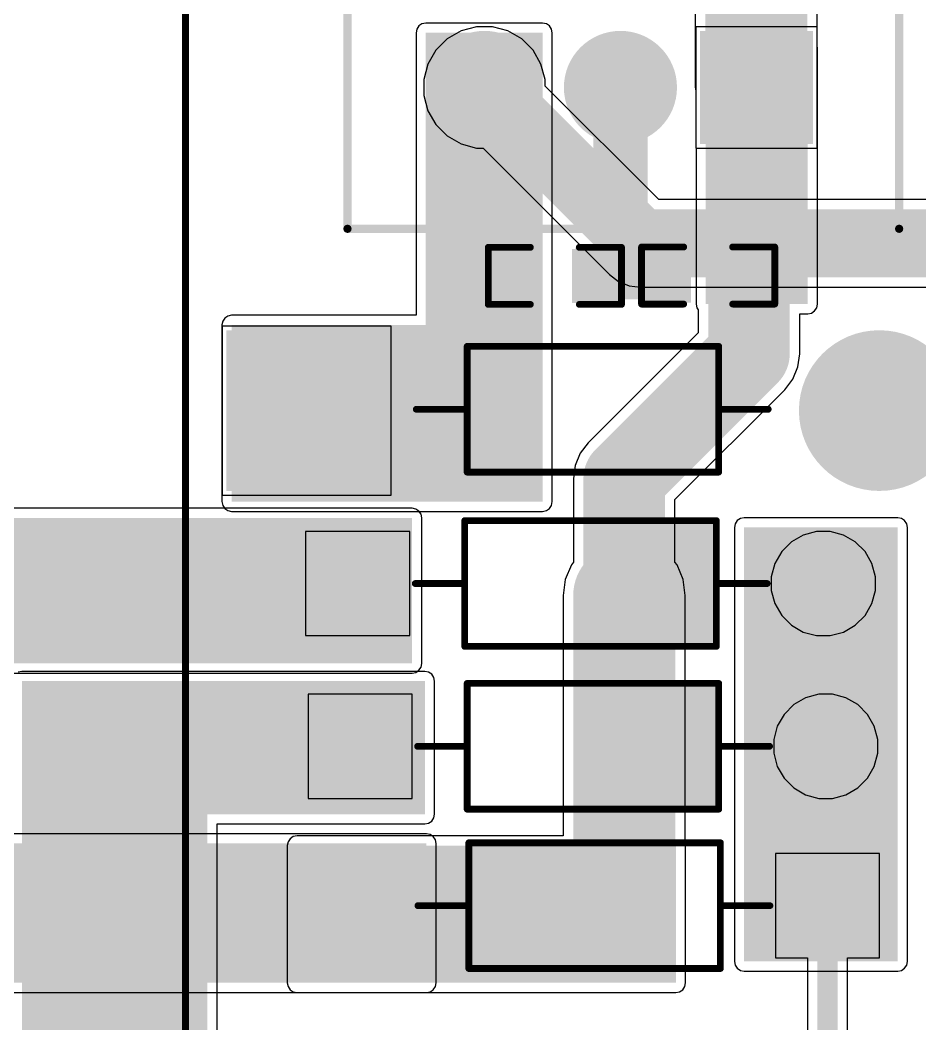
# Model space of a CAD drawing. Header units: millimetres. Extents: x -5 to 123, y 0 to 98.
# Drawn here: x 67.05 to 83.86, y 62.02 to 80.78 of the extents above; entities that cross this region are included whole.
import ezdxf

# ---------------------------------------------------------------- set-up
doc = ezdxf.new("R2010")
doc.units = ezdxf.units.MM
for name, color, linetype in [('BottomLayer', 5, 'Continuous'), ('BottomSolder', 6, 'Continuous'), ('MultiLayer', 9, 'Continuous'), ('PadHoleLayer', 156, 'Continuous'), ('TopLayer', 1, 'Continuous'), ('TopOverlay', 2, 'Continuous'), ('TopPaste', 8, 'Continuous'), ('TopSolder', 216, 'Continuous')]:
    doc.layers.add(name, color=color, linetype=linetype)

# ---------------------------------------------------------------- blocks, each defined once
blk = doc.blocks.new('CAP_0603_5')
at = {"layer": 'TopLayer'}
for points in [[(-0.3809999999999999, 0.4445), (-0.3809999999999999, -0.4445), (-1.143, -0.4445), (-1.143, 0.4445)], [(1.143, 0.4445), (1.143, -0.4445), (0.3809999999999999, -0.4445), (0.3809999999999999, 0.4445)]]:
    blk.add_hatch(color=1, dxfattribs=at).paths.add_polyline_path(points)
at = {"layer": 'TopPaste'}
for points in [[(-0.3809999999999999, 0.4445), (-0.3809999999999999, -0.4445), (-1.143, -0.4445), (-1.143, 0.4445)], [(1.143, 0.4445), (1.143, -0.4445), (0.3809999999999999, -0.4445), (0.3809999999999999, 0.4445)]]:
    blk.add_hatch(color=8, dxfattribs=at).paths.add_polyline_path(points)
at = {"layer": 'TopSolder'}
for points in [[(-0.3210001199999999, 0.50449988), (-0.3210001199999999, -0.50449988), (-1.20299988, -0.50449988), (-1.20299988, 0.50449988)], [(1.20299988, 0.50449988), (1.20299988, -0.50449988), (0.3210001199999999, -0.50449988), (0.3210001199999999, 0.50449988)]]:
    blk.add_hatch(color=216, dxfattribs=at).paths.add_polyline_path(points)
at = {"layer": 'TopOverlay', "const_width": 0.127}
for points in [[(-0.4571999999999999, 0.5334), (-1.2446, 0.5334)], [(-1.2446, 0.5334), (-1.2446, -0.5334)], [(1.2446, 0.5334), (0.4571999999999999, 0.5334)], [(1.2446, 0.5334), (1.2446, -0.5334)], [(-0.4571999999999999, -0.5334), (-1.2446, -0.5334)], [(1.2446, -0.5334), (0.4571999999999999, -0.5334)]]:
    blk.add_lwpolyline(points, dxfattribs=at)
at = {"layer": 'TopOverlay', "const_width": 0.0635}
for points in [[(-1.27635, 0.5334, 1), (-1.21285, 0.5334, 1)], [(-1.27635, 0.5334, 1), (-1.21285, 0.5334, 1)], [(-0.4889499999999999, 0.5334, 1), (-0.42545, 0.5334, 1)], [(0.42545, 0.5334, 1), (0.4889499999999999, 0.5334, 1)], [(1.21285, 0.5334, 1), (1.27635, 0.5334, 1)], [(1.21285, 0.5334, 1), (1.27635, 0.5334, 1)], [(-1.27635, -0.5334, 1), (-1.21285, -0.5334, 1)], [(-1.27635, -0.5334, 1), (-1.21285, -0.5334, 1)], [(-0.4889499999999999, -0.5334, 1), (-0.42545, -0.5334, 1)], [(0.42545, -0.5334, 1), (0.4889499999999999, -0.5334, 1)], [(1.21285, -0.5334, 1), (1.27635, -0.5334, 1)], [(1.21285, -0.5334, 1), (1.27635, -0.5334, 1)]]:
    blk.add_lwpolyline(points, format="xyb", close=True, dxfattribs=at)
blk = doc.blocks.new('CAP_0603_6')
at = {"layer": 'TopLayer'}
for points in [[(-0.3809999999999999, 0.4445), (-0.3810000000000001, -0.4445), (-1.143, -0.4445), (-1.143, 0.4445)], [(1.143, 0.4445), (1.143, -0.4445), (0.3809999999999999, -0.4445), (0.3810000000000001, 0.4445)]]:
    blk.add_hatch(color=1, dxfattribs=at).paths.add_polyline_path(points)
at = {"layer": 'TopPaste'}
for points in [[(-0.3809999999999999, 0.4445), (-0.3810000000000001, -0.4445), (-1.143, -0.4445), (-1.143, 0.4445)], [(1.143, 0.4445), (1.143, -0.4445), (0.3809999999999999, -0.4445), (0.3810000000000001, 0.4445)]]:
    blk.add_hatch(color=8, dxfattribs=at).paths.add_polyline_path(points)
at = {"layer": 'TopSolder'}
for points in [[(-0.3210001199999999, 0.5044998799999999), (-0.3210001200000001, -0.50449988), (-1.20299988, -0.5044998799999999), (-1.20299988, 0.50449988)], [(1.20299988, 0.5044998799999999), (1.20299988, -0.50449988), (0.3210001199999999, -0.5044998799999999), (0.3210001200000001, 0.50449988)]]:
    blk.add_hatch(color=216, dxfattribs=at).paths.add_polyline_path(points)
at = {"layer": 'TopOverlay', "const_width": 0.127}
for points in [[(-1.2446, 0.5334), (-0.4571999999999999, 0.5334)], [(-1.2446, -0.5334), (-1.2446, 0.5334)], [(0.4571999999999999, 0.5334), (1.2446, 0.5334)], [(1.2446, -0.5334), (1.2446, 0.5334)], [(-1.2446, -0.5334), (-0.4571999999999999, -0.5334)], [(0.4571999999999999, -0.5334), (1.2446, -0.5334)]]:
    blk.add_lwpolyline(points, dxfattribs=at)
at = {"layer": 'TopOverlay', "const_width": 0.0635}
for points in [[(-1.27635, 0.5334, 1), (-1.21285, 0.5334, 1)], [(-1.27635, 0.5334, 1), (-1.21285, 0.5334, 1)], [(-0.4889499999999999, 0.5334, 1), (-0.42545, 0.5334, 1)], [(0.42545, 0.5334, 1), (0.4889499999999999, 0.5334, 1)], [(1.21285, 0.5334, 1), (1.27635, 0.5334, 1)], [(1.21285, 0.5334, 1), (1.27635, 0.5334, 1)], [(-1.27635, -0.5334, 1), (-1.21285, -0.5334, 1)], [(-1.27635, -0.5334, 1), (-1.21285, -0.5334, 1)], [(-0.4889499999999999, -0.5334, 1), (-0.42545, -0.5334, 1)], [(0.42545, -0.5334, 1), (0.4889499999999999, -0.5334, 1)], [(1.21285, -0.5334, 1), (1.27635, -0.5334, 1)], [(1.21285, -0.5334, 1), (1.27635, -0.5334, 1)]]:
    blk.add_lwpolyline(points, format="xyb", close=True, dxfattribs=at)
blk = doc.blocks.new('DO_15_13')
at = {"layer": 'BottomLayer'}
blk.add_hatch(color=5, dxfattribs=at).paths.add_polyline_path([(-6.749996659999999, 1.39999974), (-3.94999718, 1.39999974), (-3.94999718, -1.39999974), (-6.749996659999999, -1.39999974)])
h = blk.add_hatch(color=5, dxfattribs=at)
edge = h.paths.add_edge_path()
edge.add_arc((5.350002, 0), 1.39999974, 0, 360)
at = {"layer": 'BottomSolder'}
blk.add_hatch(color=6, dxfattribs=at).paths.add_polyline_path([(-6.851596659999999, 1.50159974), (-3.84839718, 1.50159974), (-3.84839718, -1.50159974), (-6.851596659999999, -1.50159974)])
h = blk.add_hatch(color=6, dxfattribs=at)
edge = h.paths.add_edge_path()
edge.add_arc((5.350002, 0), 1.50159974, 0, 360)
at = {"layer": 'MultiLayer'}
blk.add_hatch(color=9, dxfattribs=at).paths.add_polyline_path([(-6.749996659999999, 1.39999974), (-3.94999718, 1.39999974), (-3.94999718, -1.39999974), (-6.749996659999999, -1.39999974)])
h = blk.add_hatch(color=9, dxfattribs=at)
edge = h.paths.add_edge_path()
edge.add_arc((5.350002, 0), 1.39999974, 0, 360)
at = {"layer": 'PadHoleLayer'}
h = blk.add_hatch(color=156, dxfattribs=at)
edge = h.paths.add_edge_path()
edge.add_arc((-5.34999692, 0), 0.7499985, 0, 360)
h = blk.add_hatch(color=156, dxfattribs=at)
edge = h.paths.add_edge_path()
edge.add_arc((5.350002, 0), 0.7499985, 0, 360)
at = {"layer": 'TopLayer'}
blk.add_hatch(color=1, dxfattribs=at).paths.add_polyline_path([(-6.749996659999999, 1.39999974), (-3.94999718, 1.39999974), (-3.94999718, -1.39999974), (-6.749996659999999, -1.39999974)])
h = blk.add_hatch(color=1, dxfattribs=at)
edge = h.paths.add_edge_path()
edge.add_arc((5.350002, 0), 1.39999974, 0, 360)
at = {"layer": 'TopOverlay'}
blk.add_hatch(color=2, dxfattribs=at).paths.add_polyline_path([(-1.22839988, 1.19998236), (-2.3499572, 1.19998236), (-2.3499572, -1.15001548), (-1.22839988, -1.15001548)])
at = {"layer": 'TopSolder'}
blk.add_hatch(color=216, dxfattribs=at).paths.add_polyline_path([(-6.851596659999999, 1.50159974), (-3.84839718, 1.50159974), (-3.84839718, -1.50159974), (-6.851596659999999, -1.50159974)])
h = blk.add_hatch(color=216, dxfattribs=at)
edge = h.paths.add_edge_path()
edge.add_arc((5.350002, 0), 1.50159974, 0, 360)
at = {"layer": 'TopOverlay', "const_width": 0.127}
for points in [[(-2.34999784, 0.02500122), (-2.34999784, 1.20000014)], [(-2.34999784, 1.20000014), (2.35000292, 1.20000014)], [(2.35000292, 0.02500122), (2.35000292, 1.20000014)], [(-3.299998479999999, 0.02500122), (-2.34999784, 0.02500122)], [(-2.34999784, -1.1499977), (-2.34999784, 0.02500122)], [(2.35000292, -1.1499977), (2.35000292, 0.02500122)], [(2.35000292, 0.02500122), (3.27500234, 0.02500122)], [(-2.34999784, -1.1499977), (2.35000292, -1.1499977)]]:
    blk.add_lwpolyline(points, dxfattribs=at)
at = {"layer": 'TopOverlay', "const_width": 0.0635}
for points in [[(-2.38174784, 1.20000014, 1), (-2.31824784, 1.20000014, 1)], [(-2.38174784, 1.20000014, 1), (-2.31824784, 1.20000014, 1)], [(2.31825292, 1.20000014, 1), (2.38175292, 1.20000014, 1)], [(2.31825292, 1.20000014, 1), (2.38175292, 1.20000014, 1)], [(-3.331748479999999, 0.02500122, 1), (-3.26824848, 0.02500122, 1)], [(-2.38174784, 0.02500122, 1), (-2.31824784, 0.02500122, 1)], [(-2.38174784, 0.02500122, 1), (-2.31824784, 0.02500122, 1)], [(-2.38174784, 0.02500122, 1), (-2.31824784, 0.02500122, 1)], [(2.31825292, 0.02500122, 1), (2.38175292, 0.02500122, 1)], [(2.31825292, 0.02500122, 1), (2.38175292, 0.02500122, 1)], [(2.31825292, 0.02500122, 1), (2.38175292, 0.02500122, 1)], [(3.24325234, 0.02500122, 1), (3.30675234, 0.02500122, 1)], [(-2.38174784, -1.1499977, 1), (-2.31824784, -1.1499977, 1)], [(-2.38174784, -1.1499977, 1), (-2.31824784, -1.1499977, 1)], [(2.31825292, -1.1499977, 1), (2.38175292, -1.1499977, 1)], [(2.31825292, -1.1499977, 1), (2.38175292, -1.1499977, 1)]]:
    blk.add_lwpolyline(points, format="xyb", close=True, dxfattribs=at)
blk = doc.blocks.new('DO_41_19')
at = {"layer": 'BottomLayer'}
blk.add_hatch(color=5, dxfattribs=at).paths.add_polyline_path([(-5.144998599999999, 0.79499968), (-3.554999239999999, 0.79499968), (-3.554999239999999, -0.79499968), (-5.144998599999999, -0.79499968)])
h = blk.add_hatch(color=5, dxfattribs=at)
edge = h.paths.add_edge_path()
edge.add_arc((4.349998919999999, 0), 0.79499968, 0, 360)
at = {"layer": 'BottomSolder'}
blk.add_hatch(color=6, dxfattribs=at).paths.add_polyline_path([(-5.2465986, 0.89659968), (-3.45339924, 0.89659968), (-3.45339924, -0.89659968), (-5.2465986, -0.89659968)])
h = blk.add_hatch(color=6, dxfattribs=at)
edge = h.paths.add_edge_path()
edge.add_arc((4.349998919999999, 0), 0.89659968, 0, 360)
at = {"layer": 'MultiLayer'}
blk.add_hatch(color=9, dxfattribs=at).paths.add_polyline_path([(-5.144998599999999, 0.79499968), (-3.554999239999999, 0.79499968), (-3.554999239999999, -0.79499968), (-5.144998599999999, -0.79499968)])
h = blk.add_hatch(color=9, dxfattribs=at)
edge = h.paths.add_edge_path()
edge.add_arc((4.349998919999999, 0), 0.79499968, 0, 360)
at = {"layer": 'PadHoleLayer'}
h = blk.add_hatch(color=156, dxfattribs=at)
edge = h.paths.add_edge_path()
edge.add_arc((-4.349998919999999, 0), 0.5299989399999999, 0, 360)
h = blk.add_hatch(color=156, dxfattribs=at)
edge = h.paths.add_edge_path()
edge.add_arc((4.349998919999999, 0), 0.5299989399999999, 0, 360)
at = {"layer": 'TopLayer'}
blk.add_hatch(color=1, dxfattribs=at).paths.add_polyline_path([(-5.144998599999999, 0.79499968), (-3.554999239999999, 0.79499968), (-3.554999239999999, -0.79499968), (-5.144998599999999, -0.79499968)])
h = blk.add_hatch(color=1, dxfattribs=at)
edge = h.paths.add_edge_path()
edge.add_arc((4.349998919999999, 0), 0.79499968, 0, 360)
at = {"layer": 'TopOverlay'}
blk.add_hatch(color=2, dxfattribs=at).paths.add_polyline_path([(1.22844052, -1.17499892), (2.34999784, -1.17499892), (2.34999784, 1.17499892), (1.22844052, 1.17499892)])
at = {"layer": 'TopSolder'}
blk.add_hatch(color=216, dxfattribs=at).paths.add_polyline_path([(-5.2465986, 0.89659968), (-3.45339924, 0.89659968), (-3.45339924, -0.89659968), (-5.2465986, -0.89659968)])
h = blk.add_hatch(color=216, dxfattribs=at)
edge = h.paths.add_edge_path()
edge.add_arc((4.349998919999999, 0), 0.89659968, 0, 360)
at = {"layer": 'TopOverlay', "const_width": 0.127}
for points in [[(-2.35000038, 1.17499892), (2.35000038, 1.17499892)], [(-2.35000038, 0), (-2.35000038, 1.17499892)], [(2.35000038, 0), (2.35000038, 1.17499892)], [(-3.2749998, 0), (-2.35000038, 0)], [(-2.35000038, -1.17499892), (-2.35000038, 0)], [(2.35000038, -1.17499892), (2.35000038, 0)], [(2.35000038, 0), (3.300001019999999, 0)], [(-2.35000038, -1.17499892), (2.35000038, -1.17499892)]]:
    blk.add_lwpolyline(points, dxfattribs=at)
at = {"layer": 'TopOverlay', "const_width": 0.0635}
for points in [[(-2.38175038, 1.17499892, 1), (-2.31825038, 1.17499892, 1)], [(-2.38175038, 1.17499892, 1), (-2.31825038, 1.17499892, 1)], [(2.31825038, 1.17499892, 1), (2.38175038, 1.17499892, 1)], [(2.31825038, 1.17499892, 1), (2.38175038, 1.17499892, 1)], [(-3.3067498, 0, 1), (-3.2432498, 0, 1)], [(-2.38175038, 0, 1), (-2.31825038, 0, 1)], [(-2.38175038, 0, 1), (-2.31825038, 0, 1)], [(-2.38175038, 0, 1), (-2.31825038, 0, 1)], [(2.31825038, 0, 1), (2.38175038, 0, 1)], [(2.31825038, 0, 1), (2.38175038, 0, 1)], [(2.31825038, 0, 1), (2.38175038, 0, 1)], [(3.26825102, 0, 1), (3.33175102, 0, 1)], [(-2.38175038, -1.17499892, 1), (-2.31825038, -1.17499892, 1)], [(-2.38175038, -1.17499892, 1), (-2.31825038, -1.17499892, 1)], [(2.31825038, -1.17499892, 1), (2.38175038, -1.17499892, 1)], [(2.31825038, -1.17499892, 1), (2.38175038, -1.17499892, 1)]]:
    blk.add_lwpolyline(points, format="xyb", close=True, dxfattribs=at)
blk = doc.blocks.new('DO_41_20')
at = {"layer": 'BottomLayer'}
blk.add_hatch(color=5, dxfattribs=at).paths.add_polyline_path([(-5.144998599999999, 0.79499968), (-3.554999239999999, 0.79499968), (-3.554999239999999, -0.79499968), (-5.144998599999999, -0.79499968)])
h = blk.add_hatch(color=5, dxfattribs=at)
edge = h.paths.add_edge_path()
edge.add_arc((4.349998919999999, 0), 0.79499968, 0, 360)
at = {"layer": 'BottomSolder'}
blk.add_hatch(color=6, dxfattribs=at).paths.add_polyline_path([(-5.2465986, 0.89659968), (-3.45339924, 0.89659968), (-3.45339924, -0.89659968), (-5.2465986, -0.89659968)])
h = blk.add_hatch(color=6, dxfattribs=at)
edge = h.paths.add_edge_path()
edge.add_arc((4.349998919999999, 0), 0.89659968, 0, 360)
at = {"layer": 'MultiLayer'}
blk.add_hatch(color=9, dxfattribs=at).paths.add_polyline_path([(-5.144998599999999, 0.79499968), (-3.554999239999999, 0.79499968), (-3.554999239999999, -0.79499968), (-5.144998599999999, -0.79499968)])
h = blk.add_hatch(color=9, dxfattribs=at)
edge = h.paths.add_edge_path()
edge.add_arc((4.349998919999999, 0), 0.79499968, 0, 360)
at = {"layer": 'PadHoleLayer'}
h = blk.add_hatch(color=156, dxfattribs=at)
edge = h.paths.add_edge_path()
edge.add_arc((-4.349998919999999, 0), 0.5299989399999999, 0, 360)
h = blk.add_hatch(color=156, dxfattribs=at)
edge = h.paths.add_edge_path()
edge.add_arc((4.349998919999999, 0), 0.5299989399999999, 0, 360)
at = {"layer": 'TopLayer'}
blk.add_hatch(color=1, dxfattribs=at).paths.add_polyline_path([(-5.144998599999999, 0.79499968), (-3.554999239999999, 0.79499968), (-3.554999239999999, -0.79499968), (-5.144998599999999, -0.79499968)])
h = blk.add_hatch(color=1, dxfattribs=at)
edge = h.paths.add_edge_path()
edge.add_arc((4.349998919999999, 0), 0.79499968, 0, 360)
at = {"layer": 'TopOverlay'}
blk.add_hatch(color=2, dxfattribs=at).paths.add_polyline_path([(1.22844052, -1.17499892), (2.34999784, -1.17499892), (2.34999784, 1.17499892), (1.22844052, 1.17499892)])
at = {"layer": 'TopSolder'}
blk.add_hatch(color=216, dxfattribs=at).paths.add_polyline_path([(-5.2465986, 0.89659968), (-3.45339924, 0.89659968), (-3.45339924, -0.89659968), (-5.2465986, -0.89659968)])
h = blk.add_hatch(color=216, dxfattribs=at)
edge = h.paths.add_edge_path()
edge.add_arc((4.349998919999999, 0), 0.89659968, 0, 360)
at = {"layer": 'TopOverlay', "const_width": 0.127}
for points in [[(-2.35000038, 1.17499892), (2.35000038, 1.17499892)], [(-2.35000038, 0), (-2.35000038, 1.17499892)], [(2.35000038, 0), (2.35000038, 1.17499892)], [(-3.2749998, 0), (-2.35000038, 0)], [(-2.35000038, -1.17499892), (-2.35000038, 0)], [(2.35000038, -1.17499892), (2.35000038, 0)], [(2.35000038, 0), (3.300001019999999, 0)], [(-2.35000038, -1.17499892), (2.35000038, -1.17499892)]]:
    blk.add_lwpolyline(points, dxfattribs=at)
at = {"layer": 'TopOverlay', "const_width": 0.0635}
for points in [[(-2.38175038, 1.17499892, 1), (-2.31825038, 1.17499892, 1)], [(-2.38175038, 1.17499892, 1), (-2.31825038, 1.17499892, 1)], [(2.31825038, 1.17499892, 1), (2.38175038, 1.17499892, 1)], [(2.31825038, 1.17499892, 1), (2.38175038, 1.17499892, 1)], [(-3.3067498, 0, 1), (-3.2432498, 0, 1)], [(-2.38175038, 0, 1), (-2.31825038, 0, 1)], [(-2.38175038, 0, 1), (-2.31825038, 0, 1)], [(-2.38175038, 0, 1), (-2.31825038, 0, 1)], [(2.31825038, 0, 1), (2.38175038, 0, 1)], [(2.31825038, 0, 1), (2.38175038, 0, 1)], [(2.31825038, 0, 1), (2.38175038, 0, 1)], [(3.26825102, 0, 1), (3.33175102, 0, 1)], [(-2.38175038, -1.17499892, 1), (-2.31825038, -1.17499892, 1)], [(-2.38175038, -1.17499892, 1), (-2.31825038, -1.17499892, 1)], [(2.31825038, -1.17499892, 1), (2.38175038, -1.17499892, 1)], [(2.31825038, -1.17499892, 1), (2.38175038, -1.17499892, 1)]]:
    blk.add_lwpolyline(points, format="xyb", close=True, dxfattribs=at)
blk = doc.blocks.new('DO_41_21')
at = {"layer": 'BottomLayer'}
blk.add_hatch(color=5, dxfattribs=at).paths.add_polyline_path([(-5.144998599999999, 0.79499968), (-3.554999239999999, 0.79499968), (-3.554999239999999, -0.79499968), (-5.144998599999999, -0.79499968)])
h = blk.add_hatch(color=5, dxfattribs=at)
edge = h.paths.add_edge_path()
edge.add_arc((4.349998919999999, 0), 0.79499968, 0, 360)
at = {"layer": 'BottomSolder'}
blk.add_hatch(color=6, dxfattribs=at).paths.add_polyline_path([(-5.2465986, 0.89659968), (-3.45339924, 0.89659968), (-3.45339924, -0.89659968), (-5.2465986, -0.89659968)])
h = blk.add_hatch(color=6, dxfattribs=at)
edge = h.paths.add_edge_path()
edge.add_arc((4.349998919999999, 0), 0.89659968, 0, 360)
at = {"layer": 'MultiLayer'}
blk.add_hatch(color=9, dxfattribs=at).paths.add_polyline_path([(-5.144998599999999, 0.79499968), (-3.554999239999999, 0.79499968), (-3.554999239999999, -0.79499968), (-5.144998599999999, -0.79499968)])
h = blk.add_hatch(color=9, dxfattribs=at)
edge = h.paths.add_edge_path()
edge.add_arc((4.349998919999999, 0), 0.79499968, 0, 360)
at = {"layer": 'PadHoleLayer'}
h = blk.add_hatch(color=156, dxfattribs=at)
edge = h.paths.add_edge_path()
edge.add_arc((-4.349998919999999, 0), 0.5299989399999999, 0, 360)
h = blk.add_hatch(color=156, dxfattribs=at)
edge = h.paths.add_edge_path()
edge.add_arc((4.349998919999999, 0), 0.5299989399999999, 0, 360)
at = {"layer": 'TopLayer'}
blk.add_hatch(color=1, dxfattribs=at).paths.add_polyline_path([(-5.144998599999999, 0.79499968), (-3.554999239999999, 0.79499968), (-3.554999239999999, -0.79499968), (-5.144998599999999, -0.79499968)])
h = blk.add_hatch(color=1, dxfattribs=at)
edge = h.paths.add_edge_path()
edge.add_arc((4.349998919999999, 0), 0.79499968, 0, 360)
at = {"layer": 'TopOverlay'}
blk.add_hatch(color=2, dxfattribs=at).paths.add_polyline_path([(1.22842528, -1.17499892), (2.3499826, -1.17499892), (2.3499826, 1.17499892), (1.22842528, 1.17499892)])
at = {"layer": 'TopSolder'}
blk.add_hatch(color=216, dxfattribs=at).paths.add_polyline_path([(-5.2465986, 0.89659968), (-3.45339924, 0.89659968), (-3.45339924, -0.89659968), (-5.2465986, -0.89659968)])
h = blk.add_hatch(color=216, dxfattribs=at)
edge = h.paths.add_edge_path()
edge.add_arc((4.349998919999999, 0), 0.89659968, 0, 360)
at = {"layer": 'TopOverlay', "const_width": 0.127}
for points in [[(2.35000038, 1.17499892), (-2.35000038, 1.17499892)], [(-2.35000038, 1.17499892), (-2.35000038, 0)], [(2.35000038, 1.17499892), (2.35000038, 0)], [(-2.35000038, 0), (-3.2749998, 0)], [(-2.35000038, 0), (-2.35000038, -1.17499892)], [(2.35000038, 0), (2.35000038, -1.17499892)], [(3.300001019999999, 0), (2.35000038, 0)], [(2.35000038, -1.17499892), (-2.35000038, -1.17499892)]]:
    blk.add_lwpolyline(points, dxfattribs=at)
at = {"layer": 'TopOverlay', "const_width": 0.0635}
for points in [[(-2.38175038, 1.17499892, 1), (-2.31825038, 1.17499892, 1)], [(-2.38175038, 1.17499892, 1), (-2.31825038, 1.17499892, 1)], [(2.31825038, 1.17499892, 1), (2.38175038, 1.17499892, 1)], [(2.31825038, 1.17499892, 1), (2.38175038, 1.17499892, 1)], [(-3.3067498, 0, 1), (-3.2432498, 0, 1)], [(-2.38175038, 0, 1), (-2.31825038, 0, 1)], [(-2.38175038, 0, 1), (-2.31825038, 0, 1)], [(-2.38175038, 0, 1), (-2.31825038, 0, 1)], [(2.31825038, 0, 1), (2.38175038, 0, 1)], [(2.31825038, 0, 1), (2.38175038, 0, 1)], [(2.31825038, 0, 1), (2.38175038, 0, 1)], [(3.26825102, 0, 1), (3.33175102, 0, 1)], [(-2.38175038, -1.17499892, 1), (-2.31825038, -1.17499892, 1)], [(-2.38175038, -1.17499892, 1), (-2.31825038, -1.17499892, 1)], [(2.31825038, -1.17499892, 1), (2.38175038, -1.17499892, 1)], [(2.31825038, -1.17499892, 1), (2.38175038, -1.17499892, 1)]]:
    blk.add_lwpolyline(points, format="xyb", close=True, dxfattribs=at)
blk = doc.blocks.new('TO_220_22')
at = {"layer": 'BottomLayer'}
blk.add_hatch(color=5, dxfattribs=at).paths.add_polyline_path([(-3.49500063, 0.9550006299999999), (-1.58499937, 0.9550006299999999), (-1.58499937, -0.9550006299999999), (-3.49500063, -0.9550006299999999)])
h = blk.add_hatch(color=5, dxfattribs=at)
edge = h.paths.add_edge_path()
edge.add_arc((0, 0), 0.9549993599999999, 0, 360)
h = blk.add_hatch(color=5, dxfattribs=at)
edge = h.paths.add_edge_path()
edge.add_arc((2.54, 0), 0.9549993599999999, 0, 360)
at = {"layer": 'BottomSolder'}
blk.add_hatch(color=6, dxfattribs=at).paths.add_polyline_path([(-3.596600629999999, 1.05660063), (-1.48339937, 1.05660063), (-1.48339937, -1.05660063), (-3.596600629999999, -1.05660063)])
h = blk.add_hatch(color=6, dxfattribs=at)
edge = h.paths.add_edge_path()
edge.add_arc((0, 0), 1.05659936, 0, 360)
h = blk.add_hatch(color=6, dxfattribs=at)
edge = h.paths.add_edge_path()
edge.add_arc((2.54, 0), 1.05659936, 0, 360)
at = {"layer": 'MultiLayer'}
blk.add_hatch(color=9, dxfattribs=at).paths.add_polyline_path([(-3.49500063, 0.9550006299999999), (-1.58499937, 0.9550006299999999), (-1.58499937, -0.9550006299999999), (-3.49500063, -0.9550006299999999)])
h = blk.add_hatch(color=9, dxfattribs=at)
edge = h.paths.add_edge_path()
edge.add_arc((0, 0), 0.9549993599999999, 0, 360)
h = blk.add_hatch(color=9, dxfattribs=at)
edge = h.paths.add_edge_path()
edge.add_arc((2.54, 0), 0.9549993599999999, 0, 360)
at = {"layer": 'PadHoleLayer'}
h = blk.add_hatch(color=156, dxfattribs=at)
edge = h.paths.add_edge_path()
edge.add_arc((-2.54, 0), 0.635, 0, 360)
h = blk.add_hatch(color=156, dxfattribs=at)
edge = h.paths.add_edge_path()
edge.add_arc((0, 0), 0.635, 0, 360)
h = blk.add_hatch(color=156, dxfattribs=at)
edge = h.paths.add_edge_path()
edge.add_arc((2.54, 0), 0.635, 0, 360)
at = {"layer": 'TopLayer'}
blk.add_hatch(color=1, dxfattribs=at).paths.add_polyline_path([(-3.49500063, 0.9550006299999999), (-1.58499937, 0.9550006299999999), (-1.58499937, -0.9550006299999999), (-3.49500063, -0.9550006299999999)])
h = blk.add_hatch(color=1, dxfattribs=at)
edge = h.paths.add_edge_path()
edge.add_arc((0, 0), 0.9549993599999999, 0, 360)
h = blk.add_hatch(color=1, dxfattribs=at)
edge = h.paths.add_edge_path()
edge.add_arc((2.54, 0), 0.9549993599999999, 0, 360)
at = {"layer": 'TopSolder'}
blk.add_hatch(color=216, dxfattribs=at).paths.add_polyline_path([(-3.596600629999999, 1.05660063), (-1.48339937, 1.05660063), (-1.48339937, -1.05660063), (-3.596600629999999, -1.05660063)])
h = blk.add_hatch(color=216, dxfattribs=at)
edge = h.paths.add_edge_path()
edge.add_arc((0, 0), 1.05659936, 0, 360)
h = blk.add_hatch(color=216, dxfattribs=at)
edge = h.paths.add_edge_path()
edge.add_arc((2.54, 0), 1.05659936, 0, 360)
at = {"layer": 'TopOverlay'}
for points, const_width in [([(5.09999996, 2.64199878), (-5.206999999999999, 2.64199878)], 0.1524), ([(-5.206999999999999, 2.64199878), (-5.206999999999999, -1.95799964)], 0.1524), ([(5.09999996, 2.64199878), (5.09999996, -1.95799964)], 0.1524), ([(5.09999996, -1.95799964), (-5.206999999999999, -1.95799964)], 0.1524), ([(-2.667, -2.286), (-2.794, -2.413)], 0.499999), ([(-2.54, -2.413), (-2.667, -2.286)], 0.499999), ([(-2.54, -2.413), (-2.794, -2.413)], 0.499999)]:
    blk.add_lwpolyline(points, dxfattribs=dict(at, const_width=const_width))
for points, const_width in [([(-5.2451, 2.64199878, 1), (-5.168899999999999, 2.64199878, 1)], 0.0762), ([(-5.2451, 2.64199878, 1), (-5.168899999999999, 2.64199878, 1)], 0.0762), ([(5.06189996, 2.64199878, 1), (5.13809996, 2.64199878, 1)], 0.0762), ([(5.06189996, 2.64199878, 1), (5.13809996, 2.64199878, 1)], 0.0762), ([(-5.2451, -1.95799964, 1), (-5.168899999999999, -1.95799964, 1)], 0.0762), ([(-5.2451, -1.95799964, 1), (-5.168899999999999, -1.95799964, 1)], 0.0762), ([(-2.79199848, -2.286, 1), (-2.54200152, -2.286, 1)], 0.2499995), ([(-2.79199848, -2.286, 1), (-2.54200152, -2.286, 1)], 0.2499995), ([(5.06189996, -1.95799964, 1), (5.13809996, -1.95799964, 1)], 0.0762), ([(5.06189996, -1.95799964, 1), (5.13809996, -1.95799964, 1)], 0.0762), ([(-2.91899848, -2.413, 1), (-2.66900152, -2.413, 1)], 0.2499995), ([(-2.91899848, -2.413, 1), (-2.66900152, -2.413, 1)], 0.2499995), ([(-2.66499848, -2.413, 1), (-2.41500152, -2.413, 1)], 0.2499995), ([(-2.66499848, -2.413, 1), (-2.41500152, -2.413, 1)], 0.2499995)]:
    blk.add_lwpolyline(points, format="xyb", close=True, dxfattribs=dict(at, const_width=const_width))
blk = doc.blocks.new('L01_6332_23')
at = {"layer": 'TopOverlay', "const_width": 0.127}
blk.add_lwpolyline([(-24.8500011, -24.84999856), (24.84999856, -24.84999856)], dxfattribs=at)

msp = doc.modelspace()

# ---------------------------------------------------------------- hatches: boundary and pattern name
at = {"layer": 'BottomLayer'}
for points in [[(74.37120254, 68.75779999999999), (74.37120254, 71.4756), (61.46800254, 71.4756), (61.46800254, 68.75779999999999)], [(74.63774251999999, 65.3942431), (65.04940508, 65.3942431), (65.04940508, 62.78880253999999), (74.63774251999999, 62.78880253999999)]]:
    msp.add_hatch(color=5, dxfattribs=at).paths.add_polyline_path(points)
at = {"layer": 'TopLayer'}
for points in [[(74.6252, 71.9836), (76.8096, 71.9836), (76.8096, 80.54339999999999), (74.6252, 80.54339999999999)], [(79.8576, 75.47214522), (81.76259999999999, 75.47214522), (81.76259999999999, 80.26399746), (79.8576, 80.26399746)], [(77.4192, 75.56104522), (79.52144116, 75.56104522), (79.52144116, 76.53298638), (77.4192, 76.53298638)], [(70.99940334, 71.7804), (76.80959746, 71.7804), (76.80959746, 75.08239999999999), (70.99940334, 75.08239999999999)], [(82.1182, 73.99811718), (82.1182, 72.93131718), (86.818089, 72.93131718), (86.818089, 73.99811718)], [(80.5747563, 63.1892437), (83.4449563, 63.1892437), (83.4449563, 71.29779746), (80.5747563, 71.29779746)], [(74.6093504, 65.9384), (74.6093504, 68.4276), (67.08140508, 68.4276), (67.08140508, 65.9384)], [(67.0814, 48.2092), (70.54459856, 48.2092), (70.54459856, 68.2752), (67.0814, 68.2752)], [(72.22081568, 65.3534634), (72.22081568, 62.78879999999999), (79.29880508, 62.78879999999999), (79.29880508, 65.3534634)]]:
    msp.add_hatch(color=1, dxfattribs=at).paths.add_polyline_path(points)

# ---------------------------------------------------------------- linework, layer by layer
at = {"layer": 'BottomLayer'}
for p, q in [((75.28611308, 80.57704484), (75.0278027, 80.42790873999999)), ((75.5742202, 80.65424305999998), (75.28611308, 80.57704484)), ((75.87249239999998, 80.65424305999998), (75.5742202, 80.65424305999998)), ((76.16059951999999, 80.57704484), (75.87249239999998, 80.65424305999998)), ((76.41890989999999, 80.42790873999999), (76.16059951999999, 80.57704484)), ((81.93615566, 80.65424305999998), (79.67055694, 80.65424305999998)), ((79.67055694, 80.65424305999998), (79.67055694, 78.38864434)), ((81.93615566, 78.38864434), (81.93615566, 80.65424305999998)), ((75.0278027, 80.42790873999999), (74.81689125999999, 80.21699729999999)), ((76.62982133999999, 80.21699729999999), (76.41890989999999, 80.42790873999999)), ((74.81689125999999, 80.21699729999999), (74.66775516, 79.95868691999999)), ((76.77895744, 79.95868691999999), (76.62982133999999, 80.21699729999999)), ((74.66775516, 79.95868691999999), (74.59055694, 79.6705798)), ((76.85615566, 79.6705798), (76.77895744, 79.95868691999999)), ((74.59055694, 79.6705798), (74.59055694, 79.37230759999998)), ((76.85615566, 79.54803242), (76.85615566, 79.6705798)), ((78.97797768, 77.42621293999998), (76.85615566, 79.54803242)), ((74.59055694, 79.37230759999998), (74.66775516, 79.08420047999999)), ((74.66775516, 79.08420047999999), (74.81689125999999, 78.8258901)), ((74.81689125999999, 78.8258901), (75.0278027, 78.61497866)), ((75.0278027, 78.61497866), (75.28611308, 78.46584256)), ((75.28611308, 78.46584256), (75.5742202, 78.38864434)), ((75.5742202, 78.38864434), (75.69676758, 78.38864434)), ((75.69676758, 78.38864434), (78.05870341999999, 76.02670596)), ((79.67055694, 78.38864434), (81.93615566, 78.38864434)), ((87.7038251, 77.42621293999998), (78.97797768, 77.42621293999998)), ((78.05870341999999, 76.02670596), (78.22849226, 75.89642174)), ((78.22849226, 75.89642174), (78.42621602, 75.81452198)), ((78.42621602, 75.81452198), (78.6384, 75.78658706)), ((78.6384, 75.78658706), (88.04340024, 75.78658706)), ((73.97720282, 75.05999974), (70.82160334, 75.05999974)), ((70.82160334, 75.05999974), (70.82160334, 71.90440026)), ((73.97720282, 71.90440026), (73.97720282, 75.05999974)), ((70.82160334, 71.90440026), (73.97720282, 71.90440026)), ((74.37120254, 71.65688234), (64.95128742, 71.65688234)), ((74.44057502, 71.64308252), (74.37120254, 71.65688234)), ((74.49938872, 71.60378618), (74.44057502, 71.64308252)), ((74.53868505999999, 71.54497248), (74.49938872, 71.60378618)), ((74.55248488, 71.4756), (74.53868505999999, 71.54497248)), ((74.55248488, 68.75779999999999), (74.55248488, 71.4756)), ((81.67906956, 71.15694937999999), (81.4572412, 71.02887750000001)), ((81.92648333999999, 71.22324338), (81.67906956, 71.15694937999999)), ((82.18262709999999, 71.22324338), (81.92648333999999, 71.22324338)), ((82.43004087999999, 71.15694937999999), (82.18262709999999, 71.22324338)), ((82.65186924, 71.02887750000001), (82.43004087999999, 71.15694937999999)), ((81.4572412, 71.02887750000001), (81.27612142, 70.84775771999999)), ((82.83298901999999, 70.84775771999999), (82.65186924, 71.02887750000001)), ((81.27612142, 70.84775771999999), (81.14804953999999, 70.62592935999999)), ((82.96106089999999, 70.62592935999999), (82.83298901999999, 70.84775771999999)), ((81.14804953999999, 70.62592935999999), (81.08175554, 70.37851558)), ((83.02735489999999, 70.37851558), (82.96106089999999, 70.62592935999999)), ((81.08175554, 70.37851558), (81.08175554, 70.12237182)), ((83.02735489999999, 70.12237182), (83.02735489999999, 70.37851558)), ((81.08175554, 70.12237182), (81.14804953999999, 69.87495804)), ((82.96106089999999, 69.87495804), (83.02735489999999, 70.12237182)), ((81.14804953999999, 69.87495804), (81.27612142, 69.65312967999999)), ((82.83298901999999, 69.65312967999999), (82.96106089999999, 69.87495804)), ((81.27612142, 69.65312967999999), (81.4572412, 69.4720099)), ((82.65186924, 69.4720099), (82.83298901999999, 69.65312967999999)), ((81.4572412, 69.4720099), (81.67906956, 69.34393802)), ((82.43004087999999, 69.34393802), (82.65186924, 69.4720099)), ((81.67906956, 69.34393802), (81.92648333999999, 69.27764402)), ((81.92648333999999, 69.27764402), (82.18262709999999, 69.27764402)), ((82.18262709999999, 69.27764402), (82.43004087999999, 69.34393802)), ((74.49938872, 68.62961382), (74.53868505999999, 68.68842751999999)), ((74.53868505999999, 68.68842751999999), (74.55248488, 68.75779999999999)), ((64.95128742, 68.57651766), (74.37120254, 68.57651766)), ((74.37120254, 68.57651766), (74.44057502, 68.59031748)), ((74.44057502, 68.59031748), (74.49938872, 68.62961382)), ((74.37220076, 68.18119967999999), (72.4266014, 68.18119967999999)), ((72.4266014, 68.18119967999999), (72.4266014, 66.23560031999999)), ((74.37220076, 66.23560031999999), (74.37220076, 68.18119967999999)), ((81.72391325999999, 68.11490567999999), (81.5020849, 67.9868338)), ((81.97132703999999, 68.18119967999999), (81.72391325999999, 68.11490567999999)), ((82.22747079999999, 68.18119967999999), (81.97132703999999, 68.18119967999999)), ((82.47488458, 68.11490567999999), (82.22747079999999, 68.18119967999999)), ((82.69671294, 67.9868338), (82.47488458, 68.11490567999999)), ((81.5020849, 67.9868338), (81.32096512, 67.80571402)), ((82.87783272, 67.80571402), (82.69671294, 67.9868338)), ((81.32096512, 67.80571402), (81.19289323999999, 67.58388565999999)), ((83.0059046, 67.58388565999999), (82.87783272, 67.80571402)), ((81.19289323999999, 67.58388565999999), (81.12659923999999, 67.33647187999999)), ((83.0721986, 67.33647187999999), (83.0059046, 67.58388565999999)), ((81.12659923999999, 67.33647187999999), (81.12659923999999, 67.08032811999999)), ((83.0721986, 67.08032811999999), (83.0721986, 67.33647187999999)), ((81.12659923999999, 67.08032811999999), (81.19289323999999, 66.83291434)), ((83.0059046, 66.83291434), (83.0721986, 67.08032811999999)), ((81.19289323999999, 66.83291434), (81.32096512, 66.61108598)), ((82.87783272, 66.61108598), (83.0059046, 66.83291434)), ((81.32096512, 66.61108598), (81.5020849, 66.4299662)), ((82.69671294, 66.4299662), (82.87783272, 66.61108598)), ((81.5020849, 66.4299662), (81.72391325999999, 66.30189432)), ((82.47488458, 66.30189432), (82.69671294, 66.4299662)), ((72.4266014, 66.23560031999999), (74.37220076, 66.23560031999999)), ((81.72391325999999, 66.30189432), (81.97132703999999, 66.23560031999999)), ((81.97132703999999, 66.23560031999999), (82.22747079999999, 66.23560031999999)), ((82.22747079999999, 66.23560031999999), (82.47488458, 66.30189432)), ((74.63774251999999, 65.57552543999999), (65.04940762, 65.57552543999999)), ((74.707115, 65.56172562), (74.63774251999999, 65.57552543999999)), ((74.7659287, 65.52242928), (74.707115, 65.56172562)), ((74.80522504, 65.46361558), (74.7659287, 65.52242928)), ((74.81902485999998, 65.3942431), (74.80522504, 65.46361558)), ((74.81902485999998, 62.78879999999999), (74.81902485999998, 65.3942431)), ((83.10355489999999, 65.20344338), (81.15795553999999, 65.20344338)), ((81.15795553999999, 65.20344338), (81.15795553999999, 63.25784402)), ((83.10355489999999, 63.25784402), (83.10355489999999, 65.20344338)), ((81.15795553999999, 63.25784402), (81.75523908, 63.25784402)), ((81.75523908, 63.25784402), (81.75523908, 35.44584477999999)), ((82.50627135999999, 35.60138676), (82.50627135999999, 63.25784402)), ((82.50627135999999, 63.25784402), (83.10355489999999, 63.25784402)), ((74.707115, 62.62131747999999), (74.7659287, 62.66061382)), ((74.7659287, 62.66061382), (74.80522504, 62.71942752)), ((74.80522504, 62.71942752), (74.81902485999998, 62.78879999999999)), ((65.04940762, 62.60751766), (74.63774251999999, 62.60751766)), ((74.63774251999999, 62.60751766), (74.707115, 62.62131747999999))]:
    msp.add_line(p, q, dxfattribs=at)
for points, const_width in [([(75.72335629999999, 79.52144369999999), (78.6384, 76.6064)], 1.27), ([(78.6384, 76.6064), (88.04340024, 76.6064)], 1.27), ([(82.13075522, 35.44584477999999), (82.13075522, 64.2306437)], 0.3809999999999999)]:
    msp.add_lwpolyline(points, dxfattribs=dict(at, const_width=const_width))
for points, const_width in [([(75.4058563, 79.52144369999999, 1), (76.0408563, 79.52144369999999, 1)], 0.635), ([(78.3209, 76.6064, 1), (78.95589999999999, 76.6064, 1)], 0.635), ([(78.3209, 76.6064, 1), (78.95589999999999, 76.6064, 1)], 0.635), ([(82.03550522, 64.2306437, 1), (82.22600521999999, 64.2306437, 1)], 0.1905)]:
    msp.add_lwpolyline(points, format="xyb", close=True, dxfattribs=dict(at, const_width=const_width))
at = {"layer": 'TopLayer'}
for p, q in [((81.940908, 80.27895298), (81.940908, 82.12744559999999)), ((79.66080079999999, 81.65521896), (79.66080079999999, 79.52394559999999)), ((74.49701381999999, 80.67158617999999), (74.45771748, 80.61277248)), ((74.55582752, 80.71088252), (74.49701381999999, 80.67158617999999)), ((74.6252, 80.72468233999999), (74.55582752, 80.71088252)), ((76.8096, 80.72468233999999), (74.6252, 80.72468233999999)), ((76.87897248, 80.71088252), (76.8096, 80.72468233999999)), ((76.93778617999999, 80.67158617999999), (76.87897248, 80.71088252)), ((76.97708252, 80.61277248), (76.93778617999999, 80.67158617999999)), ((74.45771748, 80.61277248), (74.44391766, 80.54339999999999)), ((74.44391766, 80.54339999999999), (74.44391766, 75.26368233999999)), ((76.99088234, 80.54339999999999), (76.97708252, 80.61277248)), ((76.99088234, 75.08239999999999), (76.99088234, 80.54339999999999)), ((81.94388233999999, 80.264), (81.940908, 80.27895298)), ((81.94388233999999, 75.47214522), (81.94388233999999, 80.264)), ((79.66080079999999, 79.52394559999999), (79.67055694, 79.4498411)), ((79.67055694, 79.4498411), (79.67055694, 78.38864434)), ((79.67055694, 78.38864434), (79.67631766, 78.38864434)), ((79.67631766, 78.38864434), (79.67631766, 75.47214522)), ((79.67631766, 75.47214522), (79.69011748, 75.40277273999999)), ((81.93008252, 75.40277273999999), (81.94388233999999, 75.47214522)), ((70.93003086, 75.24988252), (70.87121716, 75.21058617999999)), ((70.99940334, 75.26368233999999), (70.93003086, 75.24988252)), ((74.44391766, 75.26368233999999), (70.99940334, 75.26368233999999)), ((79.69011748, 75.40277273999999), (79.71653348, 75.36323764)), ((79.71653348, 75.36323764), (79.71653348, 74.93567944)), ((81.61235391999999, 74.5430437), (81.61235391999999, 75.29086288)), ((81.61235391999999, 75.29086288), (81.76259999999999, 75.29086288)), ((81.76259999999999, 75.29086288), (81.83197247999999, 75.3046627)), ((81.83197247999999, 75.3046627), (81.89078618, 75.34395903999999)), ((81.89078618, 75.34395903999999), (81.93008252, 75.40277273999999)), ((70.83192082, 75.15177247999999), (70.81812099999999, 75.08239999999999)), ((70.81812099999999, 75.08239999999999), (70.81812099999999, 71.7804)), ((70.87121716, 75.21058617999999), (70.83192082, 75.15177247999999)), ((76.99088234, 71.7804), (76.99088234, 75.08239999999999)), ((79.71653348, 74.93567944), (77.66332702, 72.88247298)), ((81.58005528, 74.29770764), (81.61235391999999, 74.5430437)), ((81.485359, 74.06908985999999), (81.58005528, 74.29770764)), ((81.33471667999999, 73.87277071999999), (81.485359, 74.06908985999999)), ((79.28151022, 71.81956425999999), (81.33471667999999, 73.87277071999999)), ((77.66332702, 72.88247298), (77.5126847, 72.68615638)), ((77.5126847, 72.68615638), (77.41798842, 72.45753606)), ((77.41798842, 72.45753606), (77.38568977999999, 72.2122)), ((77.38568977999999, 72.2122), (77.38568977999999, 70.64918052)), ((70.81812099999999, 71.7804), (70.83192082, 71.71102752)), ((70.83192082, 71.71102752), (70.87121716, 71.65221382)), ((76.93778617999999, 71.65221382), (76.97708252, 71.71102752)), ((76.97708252, 71.71102752), (76.99088234, 71.7804)), ((79.28151022, 70.64918052), (79.28151022, 71.81956425999999)), ((70.87121716, 71.65221382), (70.93003086, 71.61291748)), ((70.93003086, 71.61291748), (70.99940334, 71.59911766)), ((70.99940334, 71.59911766), (76.8096, 71.59911766)), ((76.8096, 71.59911766), (76.87897248, 71.61291748)), ((76.87897248, 71.61291748), (76.93778617999999, 71.65221382)), ((80.5747563, 71.47908233999999), (80.50538382, 71.46528252)), ((83.4449563, 71.47908233999999), (80.5747563, 71.47908233999999)), ((83.51432878, 71.46528252), (83.4449563, 71.47908233999999)), ((80.40727378, 71.36717248), (80.39347396, 71.2978)), ((80.39347396, 71.2978), (80.39347396, 63.1892437)), ((80.44657012, 71.42598618), (80.40727378, 71.36717248)), ((80.50538382, 71.46528252), (80.44657012, 71.42598618)), ((83.57314247999999, 71.42598618), (83.51432878, 71.46528252)), ((83.61243882, 71.36717248), (83.57314247999999, 71.42598618)), ((83.62623864, 71.2978), (83.61243882, 71.36717248)), ((83.62623864, 63.1892437), (83.62623864, 71.2978)), ((74.32735706, 71.22324338), (72.3817577, 71.22324338)), ((72.3817577, 71.22324338), (72.3817577, 69.27764402)), ((74.32735706, 69.27764402), (74.32735706, 71.22324338)), ((77.34628422, 70.59782679999999), (77.23239315999999, 70.32286672000001)), ((77.38568977999999, 70.64918052), (77.34628422, 70.59782679999999)), ((79.32091577999999, 70.59782679999999), (79.28151022, 70.64918052)), ((79.43480684, 70.32286672000001), (79.32091577999999, 70.59782679999999)), ((77.23239315999999, 70.32286672000001), (77.19354639999999, 70.0278)), ((79.4736536, 70.0278), (79.43480684, 70.32286672000001)), ((77.19354639999999, 70.0278), (77.19354639999999, 65.53474573999999)), ((79.4736536, 65.38580775999999), (79.4736536, 70.0278)), ((72.3817577, 69.27764402), (74.32735706, 69.27764402)), ((67.08140508, 68.60888234), (67.0120326, 68.59508251999999)), ((74.6093504, 68.60888234), (67.08140508, 68.60888234)), ((74.67872288, 68.59508251999999), (74.6093504, 68.60888234)), ((74.73753658, 68.55578617999998), (74.67872288, 68.59508251999999)), ((74.77683292, 68.49697248), (74.73753658, 68.55578617999998)), ((74.79063273999999, 68.4276), (74.77683292, 68.49697248)), ((74.79063273999999, 65.9384), (74.79063273999999, 68.4276)), ((74.73753658, 65.81021381999999), (74.77683292, 65.86902752)), ((74.77683292, 65.86902752), (74.79063273999999, 65.9384)), ((70.72588089999999, 55.2014136), (70.72588089999999, 65.75711765999999)), ((70.72588089999999, 65.75711765999999), (74.6093504, 65.75711765999999)), ((74.6093504, 65.75711765999999), (74.67872288, 65.77091748)), ((74.67872288, 65.77091748), (74.73753658, 65.81021381999999)), ((72.0926295, 65.48164958), (72.05333316, 65.42283588)), ((72.1514432, 65.52094592), (72.0926295, 65.48164958)), ((72.22081568, 65.53474573999999), (72.1514432, 65.52094592)), ((77.19354639999999, 65.53474573999999), (72.22081568, 65.53474573999999)), ((72.05333316, 65.42283588), (72.03953333999999, 65.3534634)), ((72.03953333999999, 65.3534634), (72.03953333999999, 62.78879999999999)), ((79.48008741999999, 65.3534634), (79.4736536, 65.38580775999999)), ((79.48008741999999, 62.78879999999999), (79.48008741999999, 65.3534634)), ((80.39347396, 63.1892437), (80.40727378, 63.11987122)), ((80.40727378, 63.11987122), (80.44657012, 63.06105751999999)), ((80.44657012, 63.06105751999999), (80.50538382, 63.02176118)), ((83.51432878, 63.02176118), (83.57314247999999, 63.06105751999999)), ((83.57314247999999, 63.06105751999999), (83.61243882, 63.11987122)), ((83.61243882, 63.11987122), (83.62623864, 63.1892437)), ((80.50538382, 63.02176118), (80.5747563, 63.00796136)), ((80.5747563, 63.00796136), (83.4449563, 63.00796136)), ((83.4449563, 63.00796136), (83.51432878, 63.02176118)), ((72.03953333999999, 62.78879999999999), (72.05333316, 62.71942752)), ((72.05333316, 62.71942752), (72.0926295, 62.66061382)), ((72.0926295, 62.66061382), (72.1514432, 62.62131747999999)), ((79.36817755999999, 62.62131747999999), (79.42699126, 62.66061382)), ((79.42699126, 62.66061382), (79.4662876, 62.71942752)), ((79.4662876, 62.71942752), (79.48008741999999, 62.78879999999999)), ((72.1514432, 62.62131747999999), (72.22081568, 62.60751766)), ((72.22081568, 62.60751766), (79.29880508, 62.60751766)), ((79.29880508, 62.60751766), (79.36817755999999, 62.62131747999999))]:
    msp.add_line(p, q, dxfattribs=at)
for points, const_width in [([(80.80085439999999, 79.52394559999999), (80.80085439999999, 82.12744559999999)], 1.905), ([(80.80085439999999, 79.52394559999999), (80.80335629999999, 79.52144369999999)], 1.905), ([(78.2633563, 76.4985643), (78.2633563, 79.52144369999999)], 1.016), ([(80.7974, 79.5154874), (80.80335629999999, 79.52144369999999)], 0.3809999999999999), ([(80.66444369999999, 74.5430437), (80.66444369999999, 76.00554522)], 1.524), ([(80.66444369999999, 76.00554522), (80.85330286, 75.81668606)], 1.27), ([(77.8002, 76.06308892), (77.8637, 76.12658892)], 0.635), ([(77.8002, 75.99958892), (77.8002, 76.06308892)], 0.635), ([(77.8637, 76.12658892), (77.89138092, 76.12658892)], 0.635), ([(78.3336, 72.2122), (80.66444369999999, 74.5430437)], 1.524), ([(83.099402, 73.48219999999999), (83.11210200000001, 73.4695)], 0.3809999999999999), ([(78.3336, 70.0278), (78.3336, 72.2122)], 1.524), ([(78.3336, 64.92165831999999), (78.3336, 70.0278)], 1.905), ([(77.6732, 64.26125832), (78.3336, 64.92165831999999)], 1.905)]:
    msp.add_lwpolyline(points, dxfattribs=dict(at, const_width=const_width))
for points, const_width in [([(80.3246044, 79.52394559999999, 1), (81.27710439999998, 79.52394559999999, 1)], 0.9524999999999999), ([(80.3246044, 79.52394559999999, 1), (81.27710439999998, 79.52394559999999, 1)], 0.9524999999999999), ([(80.3271063, 79.52144369999999, 1), (81.27960629999998, 79.52144369999999, 1)], 0.9524999999999999), ([(78.0093563, 79.52144369999999, 1), (78.5173563, 79.52144369999999, 1)], 0.508), ([(80.70214999999999, 79.5154874, 1), (80.89265, 79.5154874, 1)], 0.1905), ([(80.7081063, 79.52144369999999, 1), (80.8986063, 79.52144369999999, 1)], 0.1905), ([(78.0093563, 76.4985643, 1), (78.5173563, 76.4985643, 1)], 0.508), ([(80.28344369999999, 76.00554522, 1), (81.04544369999999, 76.00554522, 1)], 0.7619999999999999), ([(80.3469437, 76.00554522, 1), (80.98194369999999, 76.00554522, 1)], 0.635), ([(77.64144999999999, 76.06308892, 1), (77.95894999999999, 76.06308892, 1)], 0.3175), ([(77.64144999999999, 76.06308892, 1), (77.95894999999999, 76.06308892, 1)], 0.3175), ([(77.70495, 76.12658892, 1), (78.02245, 76.12658892, 1)], 0.3175), ([(77.70495, 76.12658892, 1), (78.02245, 76.12658892, 1)], 0.3175), ([(77.73263091999999, 76.12658892, 1), (78.05013092, 76.12658892, 1)], 0.3175), ([(80.53580285999999, 75.81668606, 1), (81.17080286, 75.81668606, 1)], 0.635), ([(77.64144999999999, 75.99958892, 1), (77.95894999999999, 75.99958892, 1)], 0.3175), ([(80.28344369999999, 74.5430437, 1), (81.04544369999999, 74.5430437, 1)], 0.7619999999999999), ([(80.28344369999999, 74.5430437, 1), (81.04544369999999, 74.5430437, 1)], 0.7619999999999999), ([(83.00415199999999, 73.48219999999999, 1), (83.194652, 73.48219999999999, 1)], 0.1905), ([(83.016852, 73.4695, 1), (83.20735199999999, 73.4695, 1)], 0.1905), ([(77.95259999999999, 72.2122, 1), (78.7146, 72.2122, 1)], 0.7619999999999999), ([(77.95259999999999, 72.2122, 1), (78.7146, 72.2122, 1)], 0.7619999999999999), ([(77.85735, 70.0278, 1), (78.80985, 70.0278, 1)], 0.9524999999999999), ([(77.95259999999999, 70.0278, 1), (78.7146, 70.0278, 1)], 0.7619999999999999), ([(77.85735, 64.92165831999999, 1), (78.80985, 64.92165831999999, 1)], 0.9524999999999999), ([(77.85735, 64.92165831999999, 1), (78.80985, 64.92165831999999, 1)], 0.9524999999999999), ([(77.19695, 64.26125832, 1), (78.14945, 64.26125832, 1)], 0.9524999999999999)]:
    msp.add_lwpolyline(points, format="xyb", close=True, dxfattribs=dict(at, const_width=const_width))

# ---------------------------------------------------------------- block references
for name, p, rotation in [('L01_6332_23', (45.2882, 67.691), 90), ('TO_220_22', (78.2633563, 79.52144369999999), 180), ('CAP_0603_5', (77.03819999999999, 75.99958892), 180), ('DO_41_21', (77.78075630000001, 64.2306437), 180)]:
    msp.add_blockref(name, p, dxfattribs=dict(rotation=rotation))
for name, p in [('CAP_0603_6', (79.90244369999999, 76.00554522)), ('DO_15_13', (77.7494, 73.48219999999999)), ('DO_41_20', (77.7045563, 70.2504437)), ('DO_41_19', (77.7494, 67.2084))]:
    msp.add_blockref(name, p)

doc.saveas('drawing.dxf')
